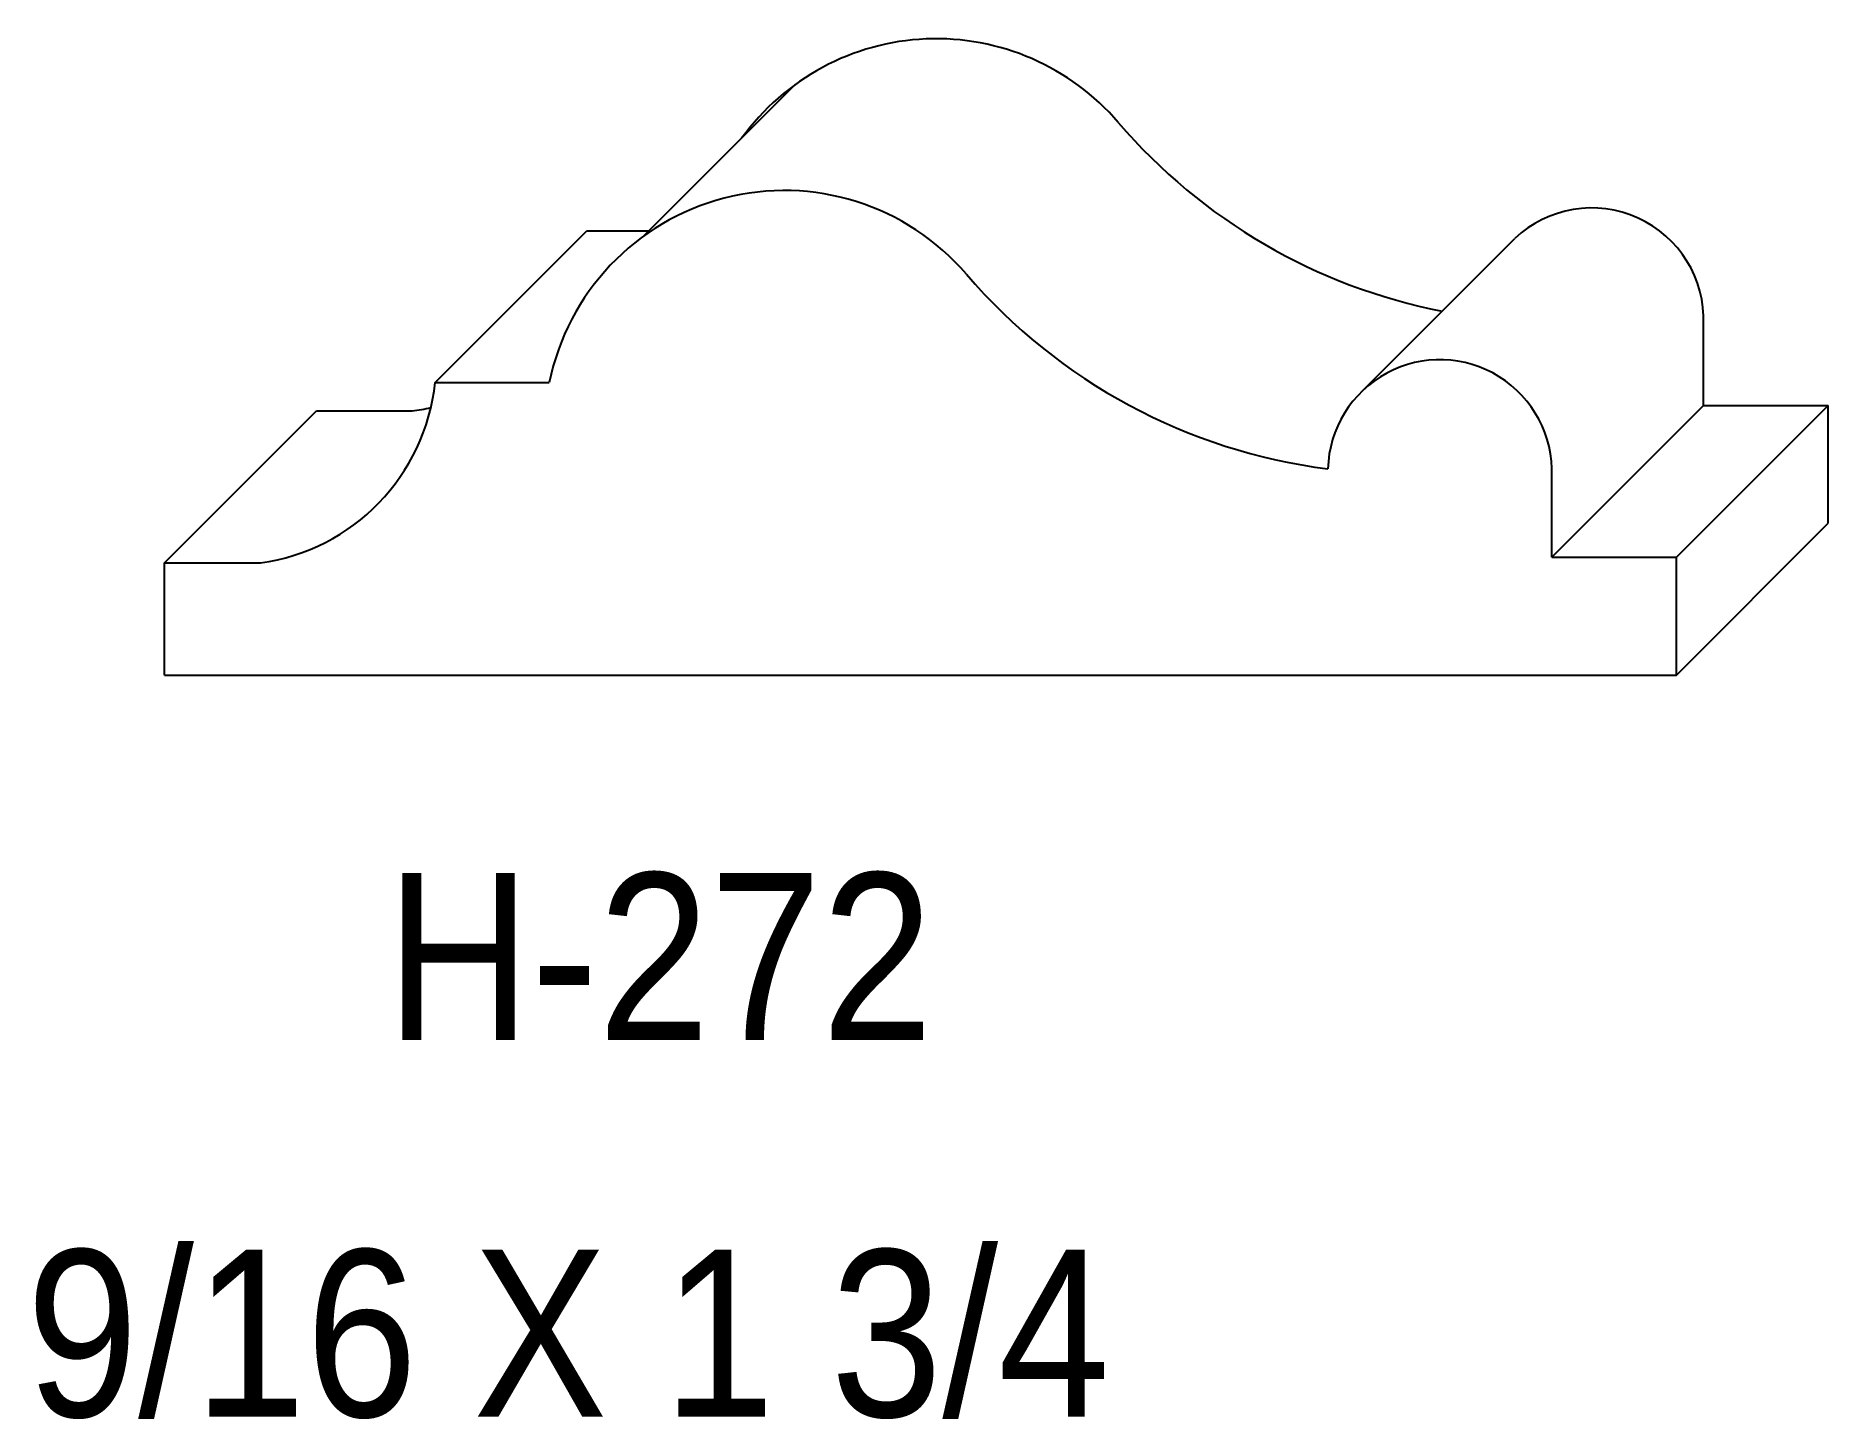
# Model space of a CAD drawing. Extents: x 80.6 to 82.68, y 135.35 to 136.96.
import ezdxf

# ---------------------------------------------------------------- set-up
doc = ezdxf.new("R2010")
doc.units = 0
doc.header["$LTSCALE"] = 5
doc.layers.add('PROFILE', color=7, linetype='CONTINUOUS')
doc.styles.add('TXT', font='TXT', dxfattribs={"height": 3.5})

msp = doc.modelspace()

# ---------------------------------------------------------------- linework, layer by layer
at = {"layer": 'PROFILE', "color": 1, "linetype": 'CONTINUOUS'}
for p, q in [((81.3058, 136.7286), (81.4825, 136.9053)), ((81.0626, 136.558), (81.2394, 136.7347)), ((81.2394, 136.7347), (81.312, 136.7347)), ((82.1433, 136.549), (82.3201, 136.7257)), ((82.5399, 136.5312), (82.5399, 136.6258)), ((81.0626, 136.558), (81.1956, 136.558)), ((82.3632, 136.3545), (82.5399, 136.5312)), ((82.5082, 136.3545), (82.685, 136.5312)), ((82.5399, 136.5312), (82.685, 136.5312)), ((82.685, 136.3942), (82.685, 136.5312)), ((80.7477, 136.3482), (80.9244, 136.5249)), ((80.9244, 136.5249), (81.0359, 136.5249)), ((82.3632, 136.3545), (82.3632, 136.4491)), ((82.5082, 136.2174), (82.685, 136.3942)), ((80.7477, 136.3482), (80.8592, 136.3482)), ((80.7477, 136.2174), (80.7477, 136.3482)), ((82.3632, 136.3545), (82.5082, 136.3545)), ((82.5082, 136.2174), (82.5082, 136.3545)), ((80.7477, 136.2174), (82.5082, 136.2174))]:
    msp.add_line(p, q, dxfattribs=at)
for centre, major_axis, start_param, end_param in [((81.6462, 136.6787), (0, 0.2795), -0.861712, 0.945404), ((82.3625, 137.2932), (0, 0.6643), -4.003304, -3.333836), ((81.4694, 136.502), (0, 0.2795), -0.861712, 1.368944), ((82.4096, 136.6308), (0.1304, 0), -0.038431, 2.327074), ((82.1857, 137.1165), (0, 0.6643), -4.003304, -3.267329), ((82.2328, 136.4541), (0.1304, 0), -0.038431, 3.115576), ((80.8271, 136.5828), (0, 0.2369), -3.00576, -1.675821), ((81.0038, 136.7596), (0, 0.2369), -3.00576, -2.911991)]:
    msp.add_ellipse(centre, major_axis=major_axis, ratio=1, start_param=start_param, end_param=end_param, dxfattribs=at)

# ---------------------------------------------------------------- texts
at = {"layer": 'PROFILE', "color": 1, "linetype": 'CONTINUOUS', "style": 'TXT', "width": 0.9}
for s, height, p in [('  H-272', 0.19439, (80.8755, 135.7927)), ('9/16 X 1 3/4', 0.194395, (80.5867, 135.354))]:
    msp.add_text(s, height=height, dxfattribs=at).set_placement(p)

doc.saveas('drawing.dxf')
